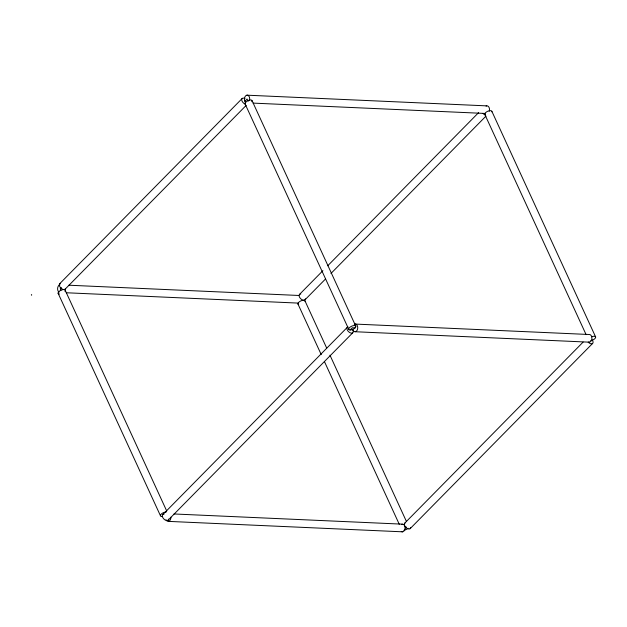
<?xml version="1.0" encoding="UTF-8"?>
<svg xmlns="http://www.w3.org/2000/svg" width="627" height="627" viewBox="0 0 627 627"><rect width="100%" height="100%" fill="white"/><g stroke="black" fill="none" stroke-linecap="round" stroke-linejoin="round"><path stroke-width="0.94" d="M59.761 283.647L242.21 98.455M61.328 287.542L60.231 288.655L60.952 290.23M244.867 101.245L247.069 99.011L248.151 101.37M65.09 289.212L246.16 105.422M299.581 294.337L322.905 270.668M327.702 265.793L478.597 112.633M304.91 299.91L325.484 279.023M330.97 273.45L485.98 116.113M162.785 514.634L347.421 327.216M350.085 330.006L352.28 327.772L355.101 327.897M168.107 520.198L352.75 332.788M404.799 523.098L583.126 342.091M405.269 528.114L406.367 527.001M410.129 528.671L592.57 343.486M246.913 95.179L486.732 105.869M253.065 103.11L485.086 113.456M68.852 285.214L298.922 295.474M66.235 292.754L298.256 303.1M354.953 324.065L589.129 334.505A3.856 2.626 -87.4 0 1 591.904 338.486A3.856 2.626 -87.4 0 1 588.753 342.138M355.258 331.738L589.435 342.177M173.969 513.968L402.291 524.148M168.42 521.382L402.597 531.821M491.881 111.363L595.65 336.981M484.781 114.341L586.104 334.63M252.062 100.665L355.83 326.283A3.856 1.701 -24.7 0 1 350.893 329.959A3.856 1.701 -24.7 0 1 350.125 327.075A3.856 1.701 -24.7 0 1 355.83 326.283M244.961 103.643L348.737 329.261M305.043 301.007L326.698 348.087M329.967 355.195L406.359 521.296M297.95 303.985L321.236 354.616M324.504 361.724L399.266 524.274M65.224 290.317L166.727 511.005M58.131 293.287L160.457 515.762M31.35 294.659A0.94 0.415 -24.7 0 1 31.499 295.231M245.886 102.514A3.856 2.626 -87.4 0 1 244.718 97.404A3.856 2.626 -87.4 0 1 248.245 95.508A3.856 2.626 -87.4 0 1 249.413 100.618M168.608 519.101A3.856 2.249 44.6 0 1 163.725 518.882A3.856 2.249 44.6 0 1 164 514.273M59.048 292.158A3.856 2.626 -87.4 0 1 57.653 288.012A3.856 2.626 -87.4 0 1 60.074 284.823M305.412 298.805A3.856 2.249 44.6 0 1 300.529 298.585A3.856 2.249 44.6 0 1 300.803 293.985M298.64 304.62A3.856 1.701 -24.7 0 1 300.592 301.038A3.856 1.701 -24.7 0 1 305.035 301.493M486.058 106.096A3.856 2.626 -87.4 0 1 488.872 107.092A3.856 2.626 -87.4 0 1 489.232 111.316M485.478 114.976A3.856 1.701 -24.7 0 1 487.43 111.394A3.856 1.701 -24.7 0 1 491.874 111.849M245.533 104.247A3.856 2.249 44.6 0 1 241.708 99.92A3.856 2.249 44.6 0 1 245.024 98.58M65.443 288.741A3.856 2.249 44.6 0 1 60.709 287.887A3.856 2.249 44.6 0 1 60.302 283.357M59.479 294.032A3.856 1.701 -24.7 0 1 58.672 291.868A3.856 1.701 -24.7 0 1 63.351 289.58A3.856 1.701 -24.7 0 1 64.965 291.343M485.353 114.945A3.856 2.249 44.6 0 1 482.97 113.401M245.659 104.278A3.856 1.701 -24.7 0 1 248.073 100.492A3.856 1.701 -24.7 0 1 251.803 101.699M591.661 336.801A3.856 1.701 -24.7 0 1 595.642 337.459A3.856 1.701 -24.7 0 1 590.712 340.657M352.437 329.308A3.856 2.249 44.6 0 1 352.209 333.07A3.856 2.249 44.6 0 1 347.734 330.695A3.856 2.249 44.6 0 1 347.961 326.933M354.279 324.284A3.856 2.626 -87.4 0 1 357.602 326.557A3.856 2.626 -87.4 0 1 355.932 331.511A3.856 2.626 -87.4 0 1 352.609 329.238M162.612 516.46A3.856 1.701 -24.7 0 1 160.92 514.438A3.856 1.701 -24.7 0 1 166.194 512.047M408.083 528.24A3.856 1.701 -24.7 0 1 403.874 530.301M410.63 527.566A3.856 2.249 44.6 0 1 406.108 527.699A3.856 2.249 44.6 0 1 405.34 522.816M401.617 524.376A3.856 2.626 -87.4 0 1 405.073 528.13A3.856 2.626 -87.4 0 1 401.264 531.492M592.256 340.006A3.856 2.249 44.6 0 1 592.319 343.651A3.856 2.249 44.6 0 1 588.189 342.162M170.889 517.181A3.856 2.626 -87.4 0 1 169.094 521.155A3.856 2.626 -87.4 0 1 166.069 519.775"/></g></svg>
